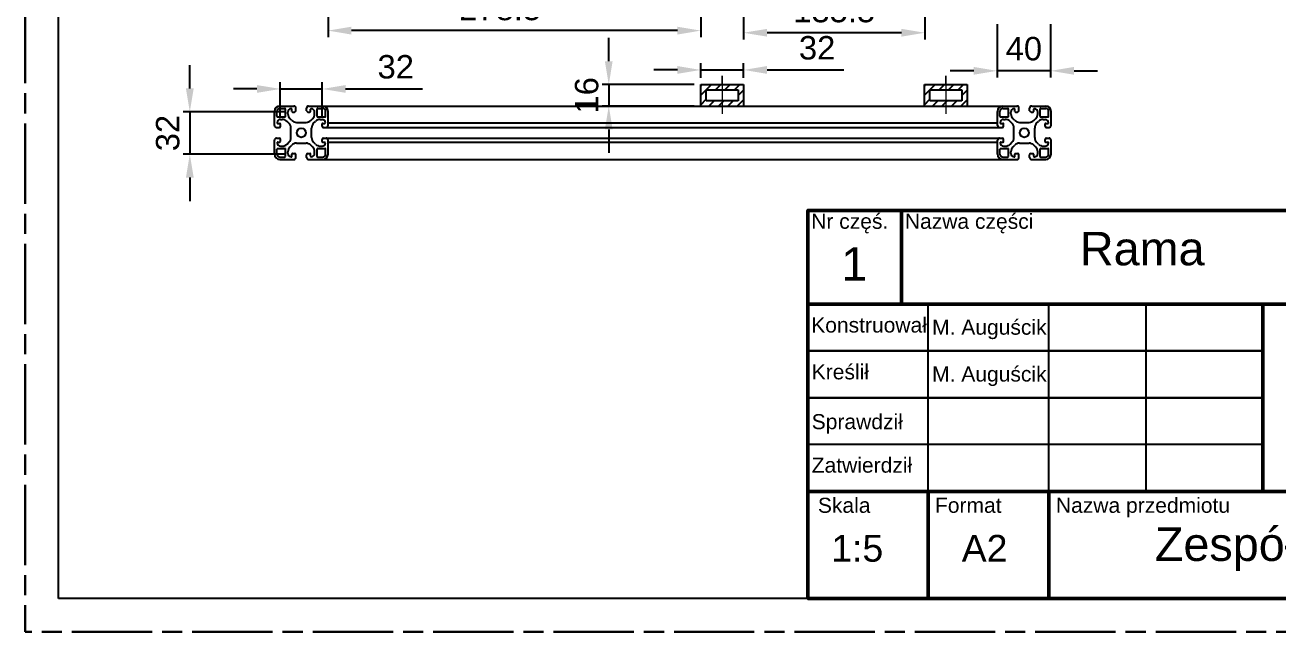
# Model space of a CAD drawing. Header units: millimetres. Extents: x -3183 to 3067, y 1033 to 2218.
# Drawn here: x -3183.4 to -2996.1, y 1079.6 to 1170.3 of the extents above; entities that cross this region are included whole.
import ezdxf

# ---------------------------------------------------------------- set-up
doc = ezdxf.new("R2010")
doc.units = ezdxf.units.MM
for name, pattern in [('AM_ISO08W050', [18, 12, -1.5, 3, -1.5]), ('KRESKAKROPKA2', [12.7, 6.35, -3.175, 0, -3.175]), ('phl_thick', [0])]:
    doc.linetypes.add(name, pattern=pattern)
for name, color, linetype, lineweight in [('AM_5', 3, 'Continuous', 25), ('AM_8', 1, 'Continuous', 25), ('ciagla cienka', 7, 'Continuous', 25), ('ciagla normalna', 7, 'Continuous', 50), ('oś', 7, 'KRESKAKROPKA2', 13)]:
    doc.layers.add(name, color=color, linetype=linetype, lineweight=lineweight)
doc.layers.add('niewidoczna', color=7, linetype='AM_ISO08W050', lineweight=30, plot=False)
doc.layers.add('projection', color=7, linetype='Continuous')
doc.styles.get("Standard").update_dxf_attribs({"font": 'arial.ttf'})
doc.dimstyles.new('AM_ISO$0', dxfattribs={"dimtxt": 3.5, "dimasz": 3.5, "dimexe": 1, "dimexo": 1, "dimgap": 1.5, "dimtad": 1, "dimdsep": 46, "dimtxsty": 'Standard', "dimcen": 0, "dimclrd": 256, "dimclre": 256, "dimclrt": 2, "dimadec": 0, "dimazin": 2, "dimtp": 0.1, "dimtm": 0.1, "dimtfac": 0.71, "dimtdec": 3, "dimtmove": 0, "dimatfit": 3, "dimfxl": 1, "dimlwd": -1, "dimlwe": -1, "dimarcsym": 1})

# ---------------------------------------------------------------- blocks, each defined once
blk = doc.blocks.new('*D427')
at = {"layer": 'AM_5', "linetype": 'ByBlock', "transparency": 16777216}
for p, q in [((-3038.09, 1170.43), (-3038.09, 1162.47)), ((-3030.09, 1170.43), (-3030.09, 1162.47)), ((-3041.59, 1163.47), (-3045.09, 1163.47)), ((-3030.09, 1163.47), (-3038.09, 1163.47)), ((-3026.59, 1163.47), (-3023.09, 1163.47))]:
    blk.add_line(p, q, dxfattribs=at)
at = {"layer": 'AM_5', "transparency": 16777216}
for points in [[(-3041.59, 1164.05), (-3041.59, 1162.89), (-3038.09, 1163.47)], [(-3026.59, 1164.05), (-3026.59, 1162.89), (-3030.09, 1163.47)]]:
    blk.add_solid(points, dxfattribs=at)
at = {"layer": 'Defpoints', "color": 0, "transparency": 16777216}
for p in [(-3038.09, 1171.43), (-3030.09, 1171.43), (-3038.09, 1163.47)]:
    blk.add_point(p, dxfattribs=at)
at = {"layer": 'AM_5', "color": 2, "transparency": 16777216, "insert": (-3034.09, 1166.76), "char_height": 3.5, "attachment_point": 5}
blk.add_mtext('40', dxfattribs=at)
blk = doc.blocks.new('*D432')
at = {"layer": 'AM_5', "linetype": 'ByBlock', "transparency": 16777216}
for p, q in [((-3075.98, 1178.23), (-3075.98, 1168.16)), ((-3048.88, 1178.23), (-3048.88, 1168.16)), ((-3052.38, 1169.16), (-3072.48, 1169.16))]:
    blk.add_line(p, q, dxfattribs=at)
at = {"layer": 'AM_5', "transparency": 16777216}
for points in [[(-3072.48, 1169.74), (-3072.48, 1168.58), (-3075.98, 1169.16)], [(-3052.38, 1169.74), (-3052.38, 1168.58), (-3048.88, 1169.16)]]:
    blk.add_solid(points, dxfattribs=at)
at = {"layer": 'Defpoints', "color": 0, "transparency": 16777216}
for p in [(-3075.98, 1179.23), (-3048.88, 1179.23), (-3075.98, 1169.16)]:
    blk.add_point(p, dxfattribs=at)
at = {"layer": 'AM_5', "color": 2, "transparency": 16777216, "insert": (-3062.43, 1172.45), "char_height": 3.5, "attachment_point": 5}
blk.add_mtext('135.5', dxfattribs=at)
blk = doc.blocks.new('*D433')
at = {"layer": 'AM_5', "linetype": 'ByBlock', "transparency": 16777216}
for p, q in [((-3138.09, 1178.23), (-3138.09, 1168.48)), ((-3082.38, 1178.23), (-3082.38, 1168.48)), ((-3085.88, 1169.48), (-3134.59, 1169.48))]:
    blk.add_line(p, q, dxfattribs=at)
at = {"layer": 'AM_5', "transparency": 16777216}
for points in [[(-3134.59, 1170.06), (-3134.59, 1168.89), (-3138.09, 1169.48)], [(-3085.88, 1170.06), (-3085.88, 1168.89), (-3082.38, 1169.48)]]:
    blk.add_solid(points, dxfattribs=at)
at = {"layer": 'Defpoints', "color": 0, "transparency": 16777216}
for p in [(-3138.09, 1179.23), (-3082.38, 1179.23), (-3138.09, 1169.48)]:
    blk.add_point(p, dxfattribs=at)
at = {"layer": 'AM_5', "color": 2, "transparency": 16777216, "insert": (-3112.36, 1172.76), "char_height": 3.5, "attachment_point": 5}
blk.add_mtext('278.5', dxfattribs=at)
blk = doc.blocks.new('*D456')
at = {"layer": 'AM_5', "linetype": 'ByBlock', "transparency": 16777216}
for p, q in [((-3085.88, 1163.6), (-3089.38, 1163.6)), ((-3082.38, 1162.41), (-3082.38, 1164.6)), ((-3082.38, 1163.6), (-3075.98, 1163.6)), ((-3075.98, 1162.41), (-3075.98, 1164.6)), ((-3072.48, 1163.6), (-3061, 1163.6))]:
    blk.add_line(p, q, dxfattribs=at)
at = {"layer": 'AM_5', "transparency": 16777216}
for points in [[(-3085.88, 1164.18), (-3085.88, 1163.02), (-3082.38, 1163.6)], [(-3072.48, 1164.18), (-3072.48, 1163.02), (-3075.98, 1163.6)]]:
    blk.add_solid(points, dxfattribs=at)
at = {"layer": 'Defpoints', "color": 0, "transparency": 16777216}
for p in [(-3075.98, 1163.6), (-3082.38, 1161.41), (-3075.98, 1161.41)]:
    blk.add_point(p, dxfattribs=at)
at = {"layer": 'AM_5', "color": 2, "transparency": 16777216, "insert": (-3064.99, 1166.89), "char_height": 3.5, "attachment_point": 5}
blk.add_mtext('32', dxfattribs=at)
blk = doc.blocks.new('*D457')
at = {"layer": 'AM_5', "linetype": 'ByBlock', "transparency": 16777216}
for p, q in [((-3096.13, 1164.91), (-3096.13, 1168.41)), ((-3083.38, 1161.41), (-3097.13, 1161.41)), ((-3096.13, 1161.41), (-3096.13, 1158.21)), ((-3083.38, 1158.21), (-3097.13, 1158.21)), ((-3096.13, 1154.71), (-3096.13, 1151.21))]:
    blk.add_line(p, q, dxfattribs=at)
at = {"layer": 'AM_5', "transparency": 16777216}
for points in [[(-3096.71, 1164.91), (-3095.55, 1164.91), (-3096.13, 1161.41)], [(-3096.71, 1154.71), (-3095.55, 1154.71), (-3096.13, 1158.21)]]:
    blk.add_solid(points, dxfattribs=at)
at = {"layer": 'Defpoints', "color": 0, "transparency": 16777216}
for p in [(-3082.38, 1161.41), (-3096.13, 1158.21), (-3082.38, 1158.21)]:
    blk.add_point(p, dxfattribs=at)
at = {"layer": 'AM_5', "color": 2, "transparency": 16777216, "insert": (-3099.42, 1159.81), "char_height": 3.5, "attachment_point": 5, "rotation": 90}
blk.add_mtext('16', dxfattribs=at)
blk = doc.blocks.new('*D462')
at = {"layer": 'AM_5', "linetype": 'ByBlock', "transparency": 16777216}
for p, q in [((-3158.75, 1160.84), (-3158.75, 1164.34)), ((-3144.46, 1157.34), (-3159.75, 1157.34)), ((-3158.75, 1157.34), (-3158.75, 1151.01)), ((-3144.39, 1151.01), (-3159.75, 1151.01)), ((-3158.75, 1147.51), (-3158.75, 1144.01))]:
    blk.add_line(p, q, dxfattribs=at)
at = {"layer": 'AM_5', "transparency": 16777216}
for points in [[(-3159.33, 1160.84), (-3158.17, 1160.84), (-3158.75, 1157.34)], [(-3159.33, 1147.51), (-3158.17, 1147.51), (-3158.75, 1151.01)]]:
    blk.add_solid(points, dxfattribs=at)
at = {"layer": 'Defpoints', "color": 0, "transparency": 16777216}
for p in [(-3143.46, 1157.34), (-3158.75, 1151.01), (-3143.39, 1151.01)]:
    blk.add_point(p, dxfattribs=at)
at = {"layer": 'AM_5', "color": 2, "transparency": 16777216, "insert": (-3162.04, 1154.17), "char_height": 3.5, "attachment_point": 5, "rotation": 90}
blk.add_mtext('32', dxfattribs=at)
blk = doc.blocks.new('*D463')
at = {"layer": 'AM_5', "linetype": 'ByBlock', "transparency": 16777216}
for p, q in [((-3145.22, 1156.58), (-3145.22, 1161.76)), ((-3138.96, 1156.58), (-3138.96, 1161.76)), ((-3148.72, 1160.76), (-3152.22, 1160.76)), ((-3145.22, 1160.76), (-3138.96, 1160.76)), ((-3135.46, 1160.76), (-3123.99, 1160.76))]:
    blk.add_line(p, q, dxfattribs=at)
at = {"layer": 'AM_5', "transparency": 16777216}
for points in [[(-3148.72, 1161.34), (-3148.72, 1160.18), (-3145.22, 1160.76)], [(-3135.46, 1161.34), (-3135.46, 1160.18), (-3138.96, 1160.76)]]:
    blk.add_solid(points, dxfattribs=at)
at = {"layer": 'Defpoints', "color": 0, "transparency": 16777216}
for p in [(-3138.96, 1160.76), (-3145.22, 1155.58), (-3138.96, 1155.58)]:
    blk.add_point(p, dxfattribs=at)
at = {"layer": 'AM_5', "color": 2, "transparency": 16777216, "insert": (-3127.97, 1164.05), "char_height": 3.5, "attachment_point": 5}
blk.add_mtext('32', dxfattribs=at)

msp = doc.modelspace()

# ---------------------------------------------------------------- hatches: boundary and pattern name
at = {"layer": 'AM_8'}
h = msp.add_hatch(dxfattribs=at)
h.set_pattern_fill('_U', color=256, angle=45, style=0, pattern_type=0)
h.set_pattern_definition([(45, (-3014.3036, 759.7947), (-0.7071068, 0.7071068), [])])
h.paths.add_polyline_path([(-3075.97779, 1158.20894), (-3075.97779, 1161.40894), (-3082.37779, 1161.40894), (-3082.37779, 1158.20894)])
h.paths.add_polyline_path([(-3076.77779, 1160.60894), (-3076.77779, 1159.00894), (-3081.57779, 1159.00894), (-3081.57779, 1160.60894)], flags=16)
h = msp.add_hatch(dxfattribs=at)
h.set_pattern_fill('_U', color=256, angle=45, style=0, pattern_type=0)
h.set_pattern_definition([(45, (-2980.8796, 759.7947), (-0.7071068, 0.7071068), [])])
h.paths.add_polyline_path([(-3042.55379, 1158.20894), (-3042.55379, 1161.40894), (-3048.95379, 1161.40894), (-3048.95379, 1158.20894)])
h.paths.add_polyline_path([(-3043.35379, 1160.60894), (-3043.35379, 1159.00894), (-3048.15379, 1159.00894), (-3048.15379, 1160.60894)], flags=16)

# ---------------------------------------------------------------- linework, layer by layer
for p, q in [((-3178.37473, 1084.60934), (-3178.37473, 1294.60934)), ((-3082.37779, 1158.20894), (-3082.37779, 1161.40894)), ((-3082.37779, 1161.40894), (-3075.97779, 1161.40894)), ((-3075.97779, 1161.40894), (-3075.97779, 1158.20894)), ((-3048.95379, 1158.20894), (-3048.95379, 1161.40894)), ((-3048.95379, 1161.40894), (-3042.55379, 1161.40894)), ((-3042.55379, 1161.40894), (-3042.55379, 1158.20894)), ((-3081.57779, 1159.00894), (-3081.57779, 1160.60894)), ((-3081.57779, 1160.60894), (-3076.77779, 1160.60894)), ((-3076.77779, 1160.60894), (-3076.77779, 1159.00894)), ((-3048.15379, 1159.00894), (-3048.15379, 1160.60894)), ((-3048.15379, 1160.60894), (-3043.35379, 1160.60894)), ((-3043.35379, 1160.60894), (-3043.35379, 1159.00894)), ((-3138.89179, 1158.20894), (-3037.22137, 1158.20894)), ((-3076.77779, 1159.00894), (-3081.57779, 1159.00894)), ((-3043.35379, 1159.00894), (-3048.15379, 1159.00894)), ((-3138.09179, 1155.69894), (-3038.02137, 1155.69894)), ((-3138.39179, 1155.00894), (-3037.72137, 1155.00894)), ((-3138.39179, 1153.40894), (-3037.72137, 1153.40894)), ((-3138.09179, 1152.80894), (-3038.02137, 1152.80894)), ((-3138.89179, 1150.20894), (-3037.22224, 1150.20894)), ((-2881.37473, 1084.60934), (-3178.37473, 1084.60934))]:
    msp.add_line(p, q)
at = {"layer": 'ciagla cienka'}
for p, q in [((-3048.37473, 1100.60934), (-3048.37473, 1128.60934)), ((-3030.37473, 1100.60934), (-3030.37473, 1128.60934)), ((-3015.87473, 1128.60934), (-3015.87473, 1100.60934))]:
    msp.add_line(p, q, dxfattribs=at)
for points in [[(-3066.37473, 1128.60934), (-2998.37473, 1128.60934), (-2998.37473, 1121.60934), (-3066.37473, 1121.60934)], [(-3066.37473, 1121.60934), (-2998.37473, 1121.60934), (-2998.37473, 1114.60934), (-3066.37473, 1114.60934)], [(-3066.37473, 1114.60934), (-2998.37473, 1114.60934), (-2998.37473, 1107.60934), (-3066.37473, 1107.60934)]]:
    msp.add_lwpolyline(points, close=True, dxfattribs=at)
at = {"layer": 'ciagla normalna'}
for points in [[(-2881.37473, 1084.60934), (-3066.37473, 1084.60934), (-3066.37473, 1142.60934), (-2881.37473, 1142.60934)], [(-3066.37473, 1142.60934), (-3052.37473, 1142.60934), (-3052.37473, 1128.60934), (-3066.37473, 1128.60934)], [(-2979.37473, 1142.60934), (-3052.37473, 1142.60934), (-3052.37473, 1128.60934), (-2979.37473, 1128.60934)], [(-3066.37473, 1128.60934), (-2881.37473, 1128.60934), (-2881.37473, 1100.60934), (-3066.37473, 1100.60934)], [(-3066.37473, 1100.60934), (-2998.37473, 1100.60934), (-2998.37473, 1128.60934), (-3066.37473, 1128.60934)], [(-3066.37473, 1100.60934), (-3048.37473, 1100.60934), (-3048.37473, 1084.60934), (-3066.37473, 1084.60934)], [(-3048.37473, 1100.60934), (-3030.37473, 1100.60934), (-3030.37473, 1084.60934), (-3048.37473, 1084.60934)]]:
    msp.add_lwpolyline(points, close=True, dxfattribs=at)
at = {"layer": 'niewidoczna'}
for p in [(-3183.37473, 1299.60934), (-2876.37473, 1079.60934)]:
    msp.add_line(p, (-3183.37473, 1079.60934), dxfattribs=at)
at = {"layer": 'oś'}
for p, q in [((-3079.17779, 1161.40894), (-3079.17779, 1162.71198)), ((-3079.17779, 1162.71198), (-3079.17779, 1157.04983)), ((-3045.75379, 1161.40894), (-3045.75379, 1162.71198)), ((-3045.75379, 1162.71198), (-3045.75379, 1157.04983))]:
    msp.add_line(p, q, dxfattribs=at)
at = {"layer": 'projection', "color": 7, "linetype": 'phl_thick'}
for p, q in [((-3146.09179, 1155.30894), (-3146.09179, 1157.40894)), ((-3145.73179, 1156.66894), (-3145.73179, 1157.40894)), ((-3145.29179, 1158.20894), (-3143.19179, 1158.20894)), ((-3145.29179, 1157.84894), (-3144.55179, 1157.84894)), ((-3144.45179, 1156.66894), (-3144.45179, 1157.74894)), ((-3144.09179, 1157.04742), (-3144.09179, 1157.30894)), ((-3143.59179, 1157.80894), (-3143.58179, 1157.80894)), ((-3143.49179, 1157.40894), (-3143.49179, 1157.71894)), ((-3143.39179, 1157.30894), (-3143.09179, 1157.30894)), ((-3142.89179, 1157.50894), (-3142.89179, 1157.90894)), ((-3141.29179, 1157.50894), (-3141.29179, 1157.90894)), ((-3141.09179, 1157.30894), (-3140.79179, 1157.30894)), ((-3140.99179, 1158.20894), (-3138.89179, 1158.20894)), ((-3140.69179, 1157.40894), (-3140.69179, 1157.71894)), ((-3140.60179, 1157.80894), (-3140.59179, 1157.80894)), ((-3140.09179, 1157.04742), (-3140.09179, 1157.30894)), ((-3139.73179, 1156.66894), (-3139.73179, 1157.74894)), ((-3139.63179, 1157.84894), (-3138.89179, 1157.84894)), ((-3138.45179, 1156.66894), (-3138.45179, 1157.40894)), ((-3138.09179, 1155.30894), (-3138.09179, 1157.40894)), ((-3038.02137, 1155.30894), (-3038.02137, 1157.40894)), ((-3037.66137, 1156.66894), (-3037.66137, 1157.40894)), ((-3037.22137, 1158.20894), (-3035.12137, 1158.20894)), ((-3037.22137, 1157.84894), (-3036.48137, 1157.84894)), ((-3036.38137, 1156.66894), (-3036.38137, 1157.74894)), ((-3036.02137, 1157.04742), (-3036.02137, 1157.30894)), ((-3035.52137, 1157.80894), (-3035.51137, 1157.80894)), ((-3035.42137, 1157.40894), (-3035.42137, 1157.71894)), ((-3035.32137, 1157.30894), (-3035.02137, 1157.30894)), ((-3034.82137, 1157.50894), (-3034.82137, 1157.90894)), ((-3033.22137, 1157.50894), (-3033.22137, 1157.90894)), ((-3033.02137, 1157.30894), (-3032.72137, 1157.30894)), ((-3032.92137, 1158.20894), (-3030.82137, 1158.20894)), ((-3032.62137, 1157.40894), (-3032.62137, 1157.71894)), ((-3032.53137, 1157.80894), (-3032.52137, 1157.80894)), ((-3032.02137, 1157.04742), (-3032.02137, 1157.30894)), ((-3031.66137, 1156.66894), (-3031.66137, 1157.74894)), ((-3031.56137, 1157.84894), (-3030.82137, 1157.84894)), ((-3030.38137, 1156.66894), (-3030.38137, 1157.40894)), ((-3030.02137, 1155.30894), (-3030.02137, 1157.40894)), ((-3145.69179, 1155.69894), (-3145.69179, 1155.70894)), ((-3145.63179, 1156.56894), (-3144.55179, 1156.56894)), ((-3145.60179, 1155.60894), (-3145.29179, 1155.60894)), ((-3145.19179, 1156.20894), (-3144.93027, 1156.20894)), ((-3145.19179, 1155.20894), (-3145.19179, 1155.50894)), ((-3143.93468, 1155.62757), (-3144.22316, 1155.91605)), ((-3143.51042, 1156.05183), (-3143.7989, 1156.34031)), ((-3142.80331, 1155.75894), (-3141.38027, 1155.75894)), ((-3140.67316, 1156.05183), (-3140.38468, 1156.34031)), ((-3140.2489, 1155.62757), (-3139.96042, 1155.91605)), ((-3139.63179, 1156.56894), (-3138.55179, 1156.56894)), ((-3139.25331, 1156.20894), (-3138.99179, 1156.20894)), ((-3138.99179, 1155.20894), (-3138.99179, 1155.50894)), ((-3138.89179, 1155.60894), (-3138.58179, 1155.60894)), ((-3138.49179, 1155.69894), (-3138.49179, 1155.70894)), ((-3037.62137, 1155.69894), (-3037.62137, 1155.70894)), ((-3037.56137, 1156.56894), (-3036.48137, 1156.56894)), ((-3037.53137, 1155.60894), (-3037.22137, 1155.60894)), ((-3037.12137, 1156.20894), (-3036.85985, 1156.20894)), ((-3037.12137, 1155.20894), (-3037.12137, 1155.50894)), ((-3035.86426, 1155.62757), (-3036.15274, 1155.91605)), ((-3035.44, 1156.05183), (-3035.72847, 1156.34031)), ((-3034.73289, 1155.75894), (-3033.30984, 1155.75894)), ((-3032.60274, 1156.05183), (-3032.31426, 1156.34031)), ((-3032.17847, 1155.62757), (-3031.89, 1155.91605)), ((-3031.56137, 1156.56894), (-3030.48137, 1156.56894)), ((-3031.18289, 1156.20894), (-3030.92137, 1156.20894)), ((-3030.92137, 1155.20894), (-3030.92137, 1155.50894)), ((-3030.82137, 1155.60894), (-3030.51137, 1155.60894)), ((-3030.42137, 1155.69894), (-3030.42137, 1155.70894)), ((-3145.79179, 1155.00894), (-3145.39179, 1155.00894)), ((-3143.64179, 1153.49742), (-3143.64179, 1154.92046)), ((-3140.54179, 1153.49742), (-3140.54179, 1154.92046)), ((-3138.79179, 1155.00894), (-3138.39179, 1155.00894)), ((-3037.72137, 1155.00894), (-3037.32137, 1155.00894)), ((-3035.57137, 1153.49742), (-3035.57137, 1154.92046)), ((-3032.47137, 1153.49742), (-3032.47137, 1154.92046)), ((-3030.72137, 1155.00894), (-3030.32137, 1155.00894)), ((-3146.09179, 1151.00894), (-3146.09179, 1153.10894)), ((-3145.79179, 1153.40894), (-3145.39179, 1153.40894)), ((-3145.73179, 1151.00894), (-3145.73179, 1151.74894)), ((-3145.69179, 1152.70894), (-3145.69179, 1152.71894)), ((-3145.63179, 1151.84894), (-3144.55179, 1151.84894)), ((-3145.60179, 1152.80894), (-3145.29179, 1152.80894)), ((-3145.19179, 1152.90894), (-3145.19179, 1153.20894)), ((-3145.19179, 1152.20894), (-3144.93027, 1152.20894)), ((-3144.45179, 1150.66894), (-3144.45179, 1151.74894)), ((-3144.22316, 1152.50183), (-3143.93468, 1152.79031)), ((-3143.7989, 1152.07757), (-3143.51042, 1152.36605)), ((-3142.80331, 1152.65894), (-3141.38027, 1152.65894)), ((-3140.38468, 1152.07757), (-3140.67316, 1152.36605)), ((-3139.96042, 1152.50183), (-3140.2489, 1152.79031)), ((-3139.73179, 1150.66894), (-3139.73179, 1151.74894)), ((-3139.63179, 1151.84894), (-3138.55179, 1151.84894)), ((-3139.25331, 1152.20894), (-3138.99179, 1152.20894)), ((-3138.99179, 1152.90894), (-3138.99179, 1153.20894)), ((-3138.89179, 1152.80894), (-3138.58179, 1152.80894)), ((-3138.79179, 1153.40894), (-3138.39179, 1153.40894)), ((-3138.49179, 1152.70894), (-3138.49179, 1152.71894)), ((-3138.45179, 1151.00894), (-3138.45179, 1151.74894)), ((-3138.09179, 1151.00894), (-3138.09179, 1153.10894)), ((-3038.02137, 1151.00894), (-3038.02137, 1153.10894)), ((-3037.72137, 1153.40894), (-3037.32137, 1153.40894)), ((-3037.66137, 1151.00894), (-3037.66137, 1151.74894)), ((-3037.62137, 1152.70894), (-3037.62137, 1152.71894)), ((-3037.56137, 1151.84894), (-3036.48137, 1151.84894)), ((-3037.53137, 1152.80894), (-3037.22137, 1152.80894)), ((-3037.12137, 1152.90894), (-3037.12137, 1153.20894)), ((-3037.12137, 1152.20894), (-3036.85985, 1152.20894)), ((-3036.38137, 1150.66894), (-3036.38137, 1151.74894)), ((-3036.15274, 1152.50183), (-3035.86426, 1152.79031)), ((-3035.72847, 1152.07757), (-3035.44, 1152.36605)), ((-3034.73289, 1152.65894), (-3033.30984, 1152.65894)), ((-3032.31426, 1152.07757), (-3032.60274, 1152.36605)), ((-3031.89, 1152.50183), (-3032.17847, 1152.79031)), ((-3031.66137, 1150.66894), (-3031.66137, 1151.74894)), ((-3031.56137, 1151.84894), (-3030.48137, 1151.84894)), ((-3031.18289, 1152.20894), (-3030.92137, 1152.20894)), ((-3030.92137, 1152.90894), (-3030.92137, 1153.20894)), ((-3030.82137, 1152.80894), (-3030.51137, 1152.80894)), ((-3030.72137, 1153.40894), (-3030.32137, 1153.40894)), ((-3030.42137, 1152.70894), (-3030.42137, 1152.71894)), ((-3030.38137, 1151.00894), (-3030.38137, 1151.74894)), ((-3030.02137, 1151.00894), (-3030.02137, 1153.10894)), ((-3145.29179, 1150.56894), (-3144.55179, 1150.56894)), ((-3145.29179, 1150.20894), (-3143.19179, 1150.20894)), ((-3144.09179, 1151.10894), (-3144.09179, 1151.37046)), ((-3143.59179, 1150.60894), (-3143.58179, 1150.60894)), ((-3143.49179, 1150.69894), (-3143.49179, 1151.00894)), ((-3143.39179, 1151.10894), (-3143.09179, 1151.10894)), ((-3142.89179, 1150.50894), (-3142.89179, 1150.90894)), ((-3141.29179, 1150.50894), (-3141.29179, 1150.90894)), ((-3141.09179, 1151.10894), (-3140.79179, 1151.10894)), ((-3140.99179, 1150.20894), (-3138.89179, 1150.20894)), ((-3140.69179, 1150.69894), (-3140.69179, 1151.00894)), ((-3140.60179, 1150.60894), (-3140.59179, 1150.60894)), ((-3140.09179, 1151.10894), (-3140.09179, 1151.37046)), ((-3139.63179, 1150.56894), (-3138.89179, 1150.56894)), ((-3037.22137, 1150.56894), (-3036.48137, 1150.56894)), ((-3037.22137, 1150.20894), (-3035.12137, 1150.20894)), ((-3036.02137, 1151.10894), (-3036.02137, 1151.37046)), ((-3035.52137, 1150.60894), (-3035.51137, 1150.60894)), ((-3035.42137, 1150.69894), (-3035.42137, 1151.00894)), ((-3035.32137, 1151.10894), (-3035.02137, 1151.10894)), ((-3034.82137, 1150.50894), (-3034.82137, 1150.90894)), ((-3033.22137, 1150.50894), (-3033.22137, 1150.90894)), ((-3033.02137, 1151.10894), (-3032.72137, 1151.10894)), ((-3032.92137, 1150.20894), (-3030.82137, 1150.20894)), ((-3032.62137, 1150.69894), (-3032.62137, 1151.00894)), ((-3032.53137, 1150.60894), (-3032.52137, 1150.60894)), ((-3032.02137, 1151.10894), (-3032.02137, 1151.37046)), ((-3031.56137, 1150.56894), (-3030.82137, 1150.56894))]:
    msp.add_line(p, q, dxfattribs=at)
for centre in [(-3142.09179, 1154.20894), (-3034.02137, 1154.20894)]:
    msp.add_circle(centre, 0.68, dxfattribs=at)
for centre, radius, start, end in [((-3145.29179, 1157.40894), 0.8, 90, 180), ((-3145.29179, 1157.40894), 0.44, 90, 180), ((-3144.55179, 1157.74894), 0.1, 0.0000874, 90.0000219), ((-3143.59179, 1157.30894), 0.5, 90.0000002, 180), ((-3143.58179, 1157.71894), 0.09, 359.9999035, 89.9999751), ((-3143.39179, 1157.40894), 0.1, 180, 269.9999998), ((-3143.19179, 1157.90894), 0.3, 0, 90.0000005), ((-3143.09179, 1157.50894), 0.2, 270.0000002, 0), ((-3140.99179, 1157.90894), 0.3, 90.000001, 180), ((-3141.09179, 1157.50894), 0.2, 180, 269.9999986), ((-3140.79179, 1157.40894), 0.1, 269.9999979, 0), ((-3140.60179, 1157.71894), 0.09, 90.0000275, 180.0001016), ((-3140.59179, 1157.30894), 0.5, 0, 90.0000006), ((-3139.63179, 1157.74894), 0.1, 89.9999781, 179.9999126), ((-3138.89179, 1157.40894), 0.8, 0, 90), ((-3138.89179, 1157.40894), 0.44, 0, 90), ((-3037.22137, 1157.40894), 0.8, 90, 180), ((-3037.22137, 1157.40894), 0.44, 90, 180), ((-3036.48137, 1157.74894), 0.1, 0.0000874, 90.0000219), ((-3035.52137, 1157.30894), 0.5, 90.0000002, 180), ((-3035.51137, 1157.71894), 0.09, 359.9999035, 89.9999751), ((-3035.32137, 1157.40894), 0.1, 180, 269.9999998), ((-3035.12137, 1157.90894), 0.3, 0, 90.0000005), ((-3035.02137, 1157.50894), 0.2, 270.0000002, 0), ((-3032.92137, 1157.90894), 0.3, 90.000001, 180), ((-3033.02137, 1157.50894), 0.2, 180, 269.9999986), ((-3032.72137, 1157.40894), 0.1, 269.9999979, 0), ((-3032.53137, 1157.71894), 0.09, 90.0000275, 180.0001016), ((-3032.52137, 1157.30894), 0.5, 0, 90.0000006), ((-3031.56137, 1157.74894), 0.1, 89.9999781, 179.9999126), ((-3030.82137, 1157.40894), 0.8, 0, 90), ((-3030.82137, 1157.40894), 0.44, 0, 90), ((-3145.63179, 1156.66894), 0.1, 180, 269.9999126), ((-3145.19179, 1155.70894), 0.5, 89.9999989, 180), ((-3145.60179, 1155.69894), 0.09, 180, 270.0001016), ((-3145.29179, 1155.50894), 0.1, 0, 89.9999952), ((-3144.93027, 1155.20894), 1, 45.0000027, 90.0000038), ((-3144.55179, 1156.66894), 0.1, 269.9999781, 0), ((-3143.09179, 1157.04742), 1, 180, 224.9999973), ((-3144.64179, 1154.92046), 1, 0, 45.0000008), ((-3142.80331, 1156.75894), 1, 224.9999995, 269.9999987), ((-3141.38027, 1156.75894), 1, 270.0000006, 315.0000008), ((-3139.54179, 1154.92046), 1, 134.9999995, 180), ((-3141.09179, 1157.04742), 1, 315.0000027, 0), ((-3139.25331, 1155.20894), 1, 89.999996, 134.9999973), ((-3139.63179, 1156.66894), 0.1, 180, 270.0000219), ((-3138.99179, 1155.70894), 0.5, 0, 89.9999998), ((-3138.89179, 1155.50894), 0.1, 90.0000002, 180), ((-3138.58179, 1155.69894), 0.09, 269.9999035, 0), ((-3138.55179, 1156.66894), 0.1, 270.0000874, 0), ((-3037.56137, 1156.66894), 0.1, 180, 269.9999126), ((-3037.12137, 1155.70894), 0.5, 89.9999989, 180), ((-3037.53137, 1155.69894), 0.09, 180, 270.0001016), ((-3037.22137, 1155.50894), 0.1, 0, 89.9999952), ((-3036.85984, 1155.20894), 1, 45.0000027, 90.0000038), ((-3036.48137, 1156.66894), 0.1, 269.9999781, 0), ((-3035.02137, 1157.04742), 1, 180, 224.9999973), ((-3036.57137, 1154.92046), 1, 0, 45.0000008), ((-3034.73289, 1156.75894), 1, 224.9999995, 269.9999987), ((-3033.30984, 1156.75894), 1, 270.0000006, 315.0000008), ((-3031.47137, 1154.92046), 1, 134.9999995, 180), ((-3033.02137, 1157.04742), 1, 315.0000027, 0), ((-3031.18289, 1155.20894), 1, 89.999996, 134.9999973), ((-3031.56137, 1156.66894), 0.1, 180, 270.0000219), ((-3030.92137, 1155.70894), 0.5, 0, 89.9999998), ((-3030.82137, 1155.50894), 0.1, 90.0000002, 180), ((-3030.51137, 1155.69894), 0.09, 269.9999035, 0), ((-3030.48137, 1156.66894), 0.1, 270.0000874, 0), ((-3145.79179, 1155.30894), 0.3, 180, 270.0000013), ((-3145.39179, 1155.20894), 0.2, 270.0000025, 0), ((-3138.79179, 1155.20894), 0.2, 180, 269.9999998), ((-3138.39179, 1155.30894), 0.3, 269.9999987, 0), ((-3037.72137, 1155.30894), 0.3, 180, 270.0000013), ((-3037.32137, 1155.20894), 0.2, 270.0000025, 0), ((-3030.72137, 1155.20894), 0.2, 180, 269.9999998), ((-3030.32137, 1155.30894), 0.3, 269.9999987, 0), ((-3145.79179, 1153.10894), 0.3, 89.9999987, 180), ((-3145.63179, 1151.74894), 0.1, 90.0000874, 180), ((-3145.60179, 1152.71894), 0.09, 89.9999035, 180), ((-3145.19179, 1152.70894), 0.5, 180, 269.9999998), ((-3145.39179, 1153.20894), 0.2, 0, 89.9999998), ((-3145.29179, 1152.90894), 0.1, 270.0000002, 0), ((-3144.93027, 1153.20894), 1, 269.999996, 314.9999973), ((-3144.55179, 1151.74894), 0.1, 0, 90.0000219), ((-3143.09179, 1151.37046), 1, 135.0000027, 180), ((-3144.64179, 1153.49742), 1, 314.9999995, 0), ((-3142.80331, 1151.65894), 1, 90.0000006, 135.0000008), ((-3141.38027, 1151.65894), 1, 44.9999995, 89.9999987), ((-3139.54179, 1153.49742), 1, 180, 225.0000008), ((-3141.09179, 1151.37046), 1, 0, 44.9999973), ((-3139.25331, 1153.20894), 1, 225.0000027, 270.0000038), ((-3139.63179, 1151.74894), 0.1, 89.9999781, 180), ((-3138.79179, 1153.20894), 0.2, 90.0000025, 180), ((-3138.89179, 1152.90894), 0.1, 180, 269.9999952), ((-3138.99179, 1152.70894), 0.5, 269.9999989, 0), ((-3138.58179, 1152.71894), 0.09, 0, 90.0001016), ((-3138.55179, 1151.74894), 0.1, 0, 89.9999126), ((-3138.39179, 1153.10894), 0.3, 0, 90.0000013), ((-3037.72137, 1153.10894), 0.3, 89.9999987, 180), ((-3037.56137, 1151.74894), 0.1, 90.0000874, 180), ((-3037.53137, 1152.71894), 0.09, 89.9999035, 180), ((-3037.12137, 1152.70894), 0.5, 180, 269.9999998), ((-3037.32137, 1153.20894), 0.2, 0, 89.9999998), ((-3037.22137, 1152.90894), 0.1, 270.0000002, 0), ((-3036.85984, 1153.20894), 1, 269.999996, 314.9999973), ((-3036.48137, 1151.74894), 0.1, 0, 90.0000219), ((-3035.02137, 1151.37046), 1, 135.0000027, 180), ((-3036.57137, 1153.49742), 1, 314.9999995, 0), ((-3034.73289, 1151.65894), 1, 90.0000006, 135.0000008), ((-3033.30984, 1151.65894), 1, 44.9999995, 89.9999987), ((-3031.47137, 1153.49742), 1, 180, 225.0000008), ((-3033.02137, 1151.37046), 1, 0, 44.9999973), ((-3031.18289, 1153.20894), 1, 225.0000027, 270.0000038), ((-3031.56137, 1151.74894), 0.1, 89.9999781, 180), ((-3030.72137, 1153.20894), 0.2, 90.0000025, 180), ((-3030.82137, 1152.90894), 0.1, 180, 269.9999952), ((-3030.92137, 1152.70894), 0.5, 269.9999989, 0), ((-3030.51137, 1152.71894), 0.09, 0, 90.0001016), ((-3030.48137, 1151.74894), 0.1, 0, 89.9999126), ((-3030.32137, 1153.10894), 0.3, 0, 90.0000013), ((-3145.29179, 1151.00894), 0.8, 180, 270), ((-3145.29179, 1151.00894), 0.44, 180, 270), ((-3144.55179, 1150.66894), 0.1, 269.9999781, 359.9999126), ((-3143.59179, 1151.10894), 0.5, 180, 270.0000006), ((-3143.58179, 1150.69894), 0.09, 270.0000275, 0.0001016), ((-3143.39179, 1151.00894), 0.1, 89.9999979, 180), ((-3143.19179, 1150.50894), 0.3, 270.000001, 0), ((-3143.09179, 1150.90894), 0.2, 0, 89.9999986), ((-3141.09179, 1150.90894), 0.2, 90.0000002, 180), ((-3140.99179, 1150.50894), 0.3, 180, 270.0000005), ((-3140.79179, 1151.00894), 0.1, 0, 89.9999998), ((-3140.60179, 1150.69894), 0.09, 179.9999035, 269.9999751), ((-3140.59179, 1151.10894), 0.5, 270.0000002, 0), ((-3139.63179, 1150.66894), 0.1, 180.0000874, 270.0000219), ((-3138.89179, 1151.00894), 0.44, 270, 0), ((-3138.89179, 1151.00894), 0.8, 270, 0), ((-3037.22137, 1151.00894), 0.8, 180, 270), ((-3037.22137, 1151.00894), 0.44, 180, 270), ((-3036.48137, 1150.66894), 0.1, 269.9999781, 359.9999126), ((-3035.52137, 1151.10894), 0.5, 180, 270.0000006), ((-3035.51137, 1150.69894), 0.09, 270.0000275, 0.0001016), ((-3035.32137, 1151.00894), 0.1, 89.9999979, 180), ((-3035.12137, 1150.50894), 0.3, 270.000001, 0), ((-3035.02137, 1150.90894), 0.2, 0, 89.9999986), ((-3033.02137, 1150.90894), 0.2, 90.0000002, 180), ((-3032.92137, 1150.50894), 0.3, 180, 270.0000005), ((-3032.72137, 1151.00894), 0.1, 0, 89.9999998), ((-3032.53137, 1150.69894), 0.09, 179.9999035, 269.9999751), ((-3032.52137, 1151.10894), 0.5, 270.0000002, 0), ((-3031.56137, 1150.66894), 0.1, 180.0000874, 270.0000219), ((-3030.82137, 1151.00894), 0.44, 270, 0), ((-3030.82137, 1151.00894), 0.8, 270, 0)]:
    msp.add_arc(centre, radius, start, end, dxfattribs=at)

# ---------------------------------------------------------------- texts
at = {"layer": 'ciagla cienka', "attachment_point": 1}
for s, width, heights, insert, char_height in [('Nr częś.', 28, [0], (-3065.87473, 1142.10934), 2.25), ('Nazwa części', 41.7273005, [11.27245], (-3051.87473, 1142.10934), 2.25), ('\\pxqc;Rama', 70.9571396, [7.44673], (-3051.87473, 1139.40371), 5), ('1', 36, [0], (-3061.37473, 1137.10934), 5), ('Konstruował', 36, [0], (-3065.87473, 1126.60934), 2.25), ('  M. Auguścik', 36, [0], (-3049.55192, 1126.2822), 2.25), ('Kreślił', 36, [0], (-3065.79857, 1119.60934), 2.25), ('  M. Auguścik', 36, [0], (-3049.55192, 1119.2822), 2.25), ('Sprawdził', 36, [0], (-3065.79857, 1112.16262), 2.25), ('Zatwierdził', 36, [0], (-3065.79857, 1105.66262), 2.25), ('Skala', 36, [1.5226], (-3064.87473, 1099.66262), 2.25), ('Format', 36, [0], (-3047.37473, 1099.66262), 2.25), ('Nazwa przedmiotu', 55.9264538, [4.53843], (-3029.29857, 1099.66262), 2.25), ('Zespół napędowy', 74, [0], (-3014.50726, 1095.22458), 5), ('1:5', 36, [0], (-3062.87473, 1094.10934), 4), ('A2', 36, [0], (-3043.37473, 1094.10934), 4)]:
    msp.add_mtext_dynamic_manual_height_columns(s, width=width, gutter_width=12.5, heights=heights, dxfattribs=dict(at, insert=insert, char_height=char_height))

# ---------------------------------------------------------------- dimensions: what is measured, and where the dimension line sits
at = {"layer": 'AM_5'}
dim = msp.add_linear_dim(base=(-3138.09179, 1169.47767), p1=(-3082.37779, 1179.23439), p2=(-3138.09179, 1179.23439), text='278.5', dimstyle='AM_ISO$0', dxfattribs=at)
dim.commit()
dim.dimension.update_dxf_attribs({"geometry": '*D433', "text_midpoint": (-3112.36342, 1169.47767), "dimtype": 160})
for base, p1, p2, text, picture, middle in [((-3075.97779, 1169.15971), (-3048.87529, 1179.23439), (-3075.97779, 1179.23439), '135.5', '*D432', (-3062.42654, 1172.44791)), ((-3075.97779, 1163.59977), (-3082.37779, 1161.40894), (-3075.97779, 1161.40894), '32', '*D456', (-3064.99007, 1166.88797))]:
    dim = msp.add_linear_dim(base=base, p1=p1, p2=p2, text=text, dimstyle='AM_ISO$0', override={"dimpost": ''}, dxfattribs=at)
    dim.commit()
    dim.dimension.update_dxf_attribs({"geometry": picture, "text_midpoint": middle})
dim = msp.add_linear_dim(base=(-3038.09179, 1163.46846), p1=(-3030.09179, 1171.43439), p2=(-3038.09179, 1171.43439), text='40', dimstyle='AM_ISO$0', override={"dimpost": ''}, dxfattribs=at)
dim.commit()
dim.dimension.update_dxf_attribs({"geometry": '*D427', "text_midpoint": (-3034.09179, 1163.46846), "dimtype": 160})
for base, p1, p2, text, picture, middle in [((-3096.12963, 1158.20894), (-3082.37779, 1161.40894), (-3082.37779, 1158.20894), '16', '*D457', (-3096.12963, 1159.80894)), ((-3158.7507, 1151.00894), (-3143.4625, 1157.33823), (-3143.39179, 1151.00894), '32', '*D462', (-3158.7507, 1154.17358))]:
    dim = msp.add_linear_dim(base=base, p1=p1, p2=p2, angle=90, text=text, dimstyle='AM_ISO$0', dxfattribs=at)
    dim.commit()
    dim.dimension.update_dxf_attribs({"geometry": picture, "text_midpoint": middle, "dimtype": 160})
dim = msp.add_linear_dim(base=(-3138.9625, 1160.75838), p1=(-3145.22108, 1155.57965), p2=(-3138.9625, 1155.57965), angle=0, text='32', dimstyle='AM_ISO$0', override={"dimpost": ''}, dxfattribs=at)
dim.commit()
dim.dimension.update_dxf_attribs({"geometry": '*D463', "text_midpoint": (-3127.97478, 1164.04658)})

doc.saveas('drawing.dxf')
